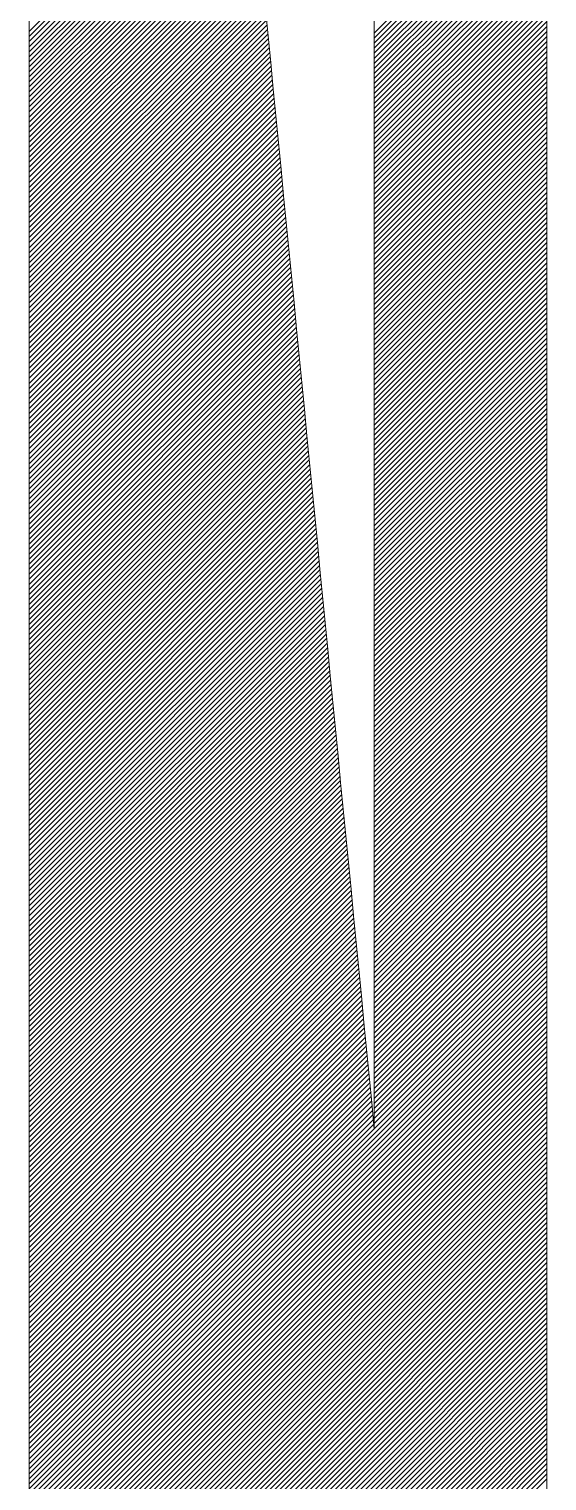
# Model space of a CAD drawing. Header units: inches. Extents: x 35 to 2894, y 23 to 617.
# Drawn here: x 2862.04 to 2864.95, y 130.03 to 138.21 of the extents above; entities that cross this region are included whole.
import ezdxf

# ---------------------------------------------------------------- set-up
doc = ezdxf.new("R2010")
doc.units = ezdxf.units.IN
doc.header["$MEASUREMENT"] = 0
doc.layers.add('ONDOCS', color=7, linetype='Continuous', lineweight=0)

msp = doc.modelspace()

# ---------------------------------------------------------------- linework, layer by layer
at = {"layer": 'ONDOCS', "color": 7, "linetype": 'Continuous', "lineweight": 0, "ltscale": 100}
for p, q in [((2862.0403, 138.1915), (2863.2646, 139.4158)), ((2862.0403, 138.1632), (2863.2671, 139.39)), ((2862.0403, 138.1349), (2863.2696, 139.3642)), ((2862.0403, 138.1066), (2863.2721, 139.3384)), ((2862.0403, 138.0783), (2863.2746, 139.3126)), ((2862.0403, 138.05), (2863.2771, 139.2868)), ((2862.0403, 138.0217), (2863.2796, 139.261)), ((2862.0403, 137.9934), (2863.2821, 139.2352)), ((2862.0403, 137.9651), (2863.2846, 139.2095)), ((2862.0403, 137.9368), (2863.2871, 139.1837)), ((2862.0403, 137.9085), (2863.2896, 139.1579)), ((2863.9834, 138.1822), (2864.955, 139.1538)), ((2862.0403, 137.8802), (2863.2921, 139.1321)), ((2862.0403, 137.8519), (2863.2946, 139.1063)), ((2862.0403, 137.8237), (2863.2971, 139.0805)), ((2863.9834, 138.154), (2864.955, 139.1255)), ((2863.9834, 138.1257), (2864.955, 139.0972)), ((2863.9834, 138.0974), (2864.955, 139.0689)), ((2862.0403, 137.7954), (2863.2996, 139.0547)), ((2862.0403, 137.7671), (2863.3021, 139.0289)), ((2862.0403, 137.7388), (2863.3046, 139.0031)), ((2863.9834, 138.0691), (2864.955, 139.0406)), ((2863.9834, 138.0408), (2864.955, 139.0123)), ((2862.0403, 137.7105), (2863.3071, 138.9773)), ((2862.0403, 137.6822), (2863.3096, 138.9515)), ((2862.0403, 137.6539), (2863.3121, 138.9257)), ((2863.9834, 138.0125), (2864.955, 138.984)), ((2863.9834, 137.9842), (2864.955, 138.9557)), ((2863.9834, 137.9559), (2864.955, 138.9275)), ((2862.0403, 137.6256), (2863.3146, 138.9)), ((2862.0403, 137.5973), (2863.3171, 138.8742)), ((2862.0403, 137.569), (2863.3196, 138.8484)), ((2862.0403, 137.5407), (2863.3222, 138.8226)), ((2863.9834, 137.9276), (2864.955, 138.8992)), ((2863.9834, 137.8993), (2864.955, 138.8709)), ((2863.9834, 137.871), (2864.955, 138.8426)), ((2862.0403, 137.5124), (2863.3247, 138.7968)), ((2862.0403, 137.4841), (2863.3272, 138.771)), ((2862.0403, 137.4558), (2863.3297, 138.7452)), ((2863.9834, 137.8427), (2864.955, 138.8143)), ((2863.9834, 137.8144), (2864.955, 138.786)), ((2863.9834, 137.7861), (2864.955, 138.7577)), ((2862.0403, 137.4275), (2863.3322, 138.7194)), ((2862.0403, 137.3992), (2863.3347, 138.6936)), ((2862.0403, 137.3709), (2863.3372, 138.6678)), ((2863.9834, 137.7578), (2864.955, 138.7294)), ((2863.9834, 137.7295), (2864.955, 138.7011)), ((2863.9834, 137.7012), (2864.955, 138.6728)), ((2862.0403, 137.3426), (2863.3397, 138.642)), ((2862.0403, 137.3143), (2863.3422, 138.6163)), ((2862.0403, 137.286), (2863.3447, 138.5905)), ((2863.9834, 137.6729), (2864.955, 138.6445)), ((2863.9834, 137.6446), (2864.955, 138.6162)), ((2863.9834, 137.6163), (2864.955, 138.5879)), ((2862.0403, 137.2577), (2863.3472, 138.5647)), ((2862.0403, 137.2295), (2863.3497, 138.5389)), ((2862.0403, 137.2012), (2863.3522, 138.5131)), ((2863.9834, 137.5881), (2864.955, 138.5596)), ((2863.9834, 137.5598), (2864.955, 138.5313)), ((2863.9834, 137.5315), (2864.955, 138.503)), ((2862.0403, 137.1729), (2863.3547, 138.4873)), ((2862.0403, 137.1446), (2863.3572, 138.4615)), ((2862.0403, 137.1163), (2863.3597, 138.4357)), ((2863.9834, 137.5032), (2864.955, 138.4747)), ((2863.9834, 137.4749), (2864.955, 138.4464)), ((2863.9834, 137.4466), (2864.955, 138.4181)), ((2862.0403, 137.088), (2863.3622, 138.4099)), ((2862.0403, 137.0597), (2863.3647, 138.3841)), ((2862.0403, 137.0314), (2863.3672, 138.3583)), ((2862.0403, 137.0031), (2863.3697, 138.3325)), ((2863.9834, 137.4183), (2864.955, 138.3898)), ((2863.9834, 137.39), (2864.955, 138.3615)), ((2863.9834, 137.3617), (2864.955, 138.3333)), ((2862.0403, 136.9748), (2863.3722, 138.3068)), ((2862.0403, 136.9465), (2863.3747, 138.281)), ((2862.0403, 136.9182), (2863.3772, 138.2552)), ((2863.9834, 137.3334), (2864.955, 138.305)), ((2863.9834, 137.3051), (2864.955, 138.2767)), ((2862.0403, 136.8899), (2863.3797, 138.2294)), ((2862.0403, 136.8616), (2863.3822, 138.2036)), ((2862.0403, 136.8333), (2863.3847, 138.1778)), ((2863.9834, 137.2768), (2864.955, 138.2484)), ((2863.9834, 137.2485), (2864.955, 138.2201)), ((2863.9834, 137.2202), (2864.955, 138.1918)), ((2862.0403, 136.805), (2863.3872, 138.152)), ((2862.0403, 136.7767), (2863.3898, 138.1262)), ((2862.0403, 136.7484), (2863.3923, 138.1004)), ((2863.9834, 137.1919), (2864.955, 138.1635)), ((2863.9834, 137.1636), (2864.955, 138.1352)), ((2863.9834, 137.1353), (2864.955, 138.1069)), ((2862.0403, 136.7201), (2863.3948, 138.0746)), ((2862.0403, 136.6918), (2863.3973, 138.0488)), ((2862.0403, 136.6636), (2863.3998, 138.023)), ((2863.9834, 137.107), (2864.955, 138.0786)), ((2863.9834, 137.0787), (2864.955, 138.0503)), ((2863.9834, 137.0504), (2864.955, 138.022)), ((2862.0403, 136.6353), (2863.4023, 137.9973)), ((2862.0403, 136.607), (2863.4048, 137.9715)), ((2862.0403, 136.5787), (2863.4073, 137.9457)), ((2863.9834, 137.0222), (2864.955, 137.9937)), ((2863.9834, 136.9939), (2864.955, 137.9654)), ((2863.9834, 136.9656), (2864.955, 137.9371)), ((2862.0403, 136.5504), (2863.4098, 137.9199)), ((2862.0403, 136.5221), (2863.4123, 137.8941)), ((2862.0403, 136.4938), (2863.4148, 137.8683)), ((2862.0403, 136.4655), (2863.4173, 137.8425)), ((2863.9834, 136.9373), (2864.955, 137.9088)), ((2863.9834, 136.909), (2864.955, 137.8805)), ((2863.9834, 136.8807), (2864.955, 137.8522)), ((2862.0403, 136.4372), (2863.4198, 137.8167)), ((2862.0403, 136.4089), (2863.4223, 137.7909)), ((2862.0403, 136.3806), (2863.4248, 137.7651)), ((2863.9834, 136.8524), (2864.955, 137.8239)), ((2863.9834, 136.8241), (2864.955, 137.7956)), ((2863.9834, 136.7958), (2864.955, 137.7674)), ((2862.0403, 136.3523), (2863.4273, 137.7393)), ((2862.0403, 136.324), (2863.4298, 137.7136)), ((2862.0403, 136.2957), (2863.4323, 137.6878)), ((2863.9834, 136.7675), (2864.955, 137.7391)), ((2863.9834, 136.7392), (2864.955, 137.7108)), ((2863.9834, 136.7109), (2864.955, 137.6825)), ((2862.0403, 136.2674), (2863.4348, 137.662)), ((2862.0403, 136.2391), (2863.4373, 137.6362)), ((2862.0403, 136.2108), (2863.4398, 137.6104)), ((2863.9834, 136.6826), (2864.955, 137.6542)), ((2863.9834, 136.6543), (2864.955, 137.6259)), ((2863.9834, 136.626), (2864.955, 137.5976)), ((2862.0403, 136.1825), (2863.4423, 137.5846)), ((2862.0403, 136.1542), (2863.4448, 137.5588)), ((2862.0403, 136.1259), (2863.4473, 137.533)), ((2863.9834, 136.5977), (2864.955, 137.5693)), ((2863.9834, 136.5694), (2864.955, 137.541)), ((2862.0403, 136.0977), (2863.4498, 137.5072)), ((2862.0403, 136.0694), (2863.4523, 137.4814)), ((2862.0403, 136.0411), (2863.4548, 137.4556)), ((2863.9834, 136.5411), (2864.955, 137.5127)), ((2863.9834, 136.5128), (2864.955, 137.4844)), ((2863.9834, 136.4845), (2864.955, 137.4561)), ((2862.0403, 136.0128), (2863.4573, 137.4298)), ((2862.0403, 135.9845), (2863.4599, 137.4041)), ((2862.0403, 135.9562), (2863.4624, 137.3783)), ((2862.0403, 135.9279), (2863.4649, 137.3525)), ((2863.9834, 136.4563), (2864.955, 137.4278)), ((2863.9834, 136.428), (2864.955, 137.3995)), ((2863.9834, 136.3997), (2864.955, 137.3712)), ((2862.0403, 135.8996), (2863.4674, 137.3267)), ((2862.0403, 135.8713), (2863.4699, 137.3009)), ((2862.0403, 135.843), (2863.4724, 137.2751)), ((2863.9834, 136.3714), (2864.955, 137.3429)), ((2863.9834, 136.3431), (2864.955, 137.3146)), ((2863.9834, 136.3148), (2864.955, 137.2863)), ((2862.0403, 135.8147), (2863.4749, 137.2493)), ((2862.0403, 135.7864), (2863.4774, 137.2235)), ((2862.0403, 135.7581), (2863.4799, 137.1977)), ((2863.9834, 136.2865), (2864.955, 137.258)), ((2863.9834, 136.2582), (2864.955, 137.2297)), ((2863.9834, 136.2299), (2864.955, 137.2015)), ((2862.0403, 135.7298), (2863.4824, 137.1719)), ((2862.0403, 135.7015), (2863.4849, 137.1461)), ((2862.0403, 135.6732), (2863.4874, 137.1204)), ((2863.9834, 136.2016), (2864.955, 137.1732)), ((2863.9834, 136.1733), (2864.955, 137.1449)), ((2863.9834, 136.145), (2864.955, 137.1166)), ((2862.0403, 135.6449), (2863.4899, 137.0946)), ((2862.0403, 135.6166), (2863.4924, 137.0688)), ((2862.0403, 135.5883), (2863.4949, 137.043)), ((2863.9834, 136.1167), (2864.955, 137.0883)), ((2863.9834, 136.0884), (2864.955, 137.06)), ((2863.9834, 136.0601), (2864.955, 137.0317)), ((2862.0403, 135.56), (2863.4974, 137.0172)), ((2862.0403, 135.5318), (2863.4999, 136.9914)), ((2862.0403, 135.5035), (2863.5024, 136.9656)), ((2863.9834, 136.0318), (2864.955, 137.0034)), ((2863.9834, 136.0035), (2864.955, 136.9751)), ((2863.9834, 135.9752), (2864.955, 136.9468)), ((2862.0403, 135.4752), (2863.5049, 136.9398)), ((2862.0403, 135.4469), (2863.5074, 136.914)), ((2862.0403, 135.4186), (2863.5099, 136.8882)), ((2862.0403, 135.3903), (2863.5124, 136.8624)), ((2863.9834, 135.9469), (2864.955, 136.9185)), ((2863.9834, 135.9186), (2864.955, 136.8902)), ((2863.9834, 135.8903), (2864.955, 136.8619)), ((2862.0403, 135.362), (2863.5149, 136.8366)), ((2862.0403, 135.3337), (2863.5174, 136.8109)), ((2862.0403, 135.3054), (2863.5199, 136.7851)), ((2863.9834, 135.8621), (2864.955, 136.8336)), ((2863.9834, 135.8338), (2864.955, 136.8053)), ((2862.0403, 135.2771), (2863.5224, 136.7593)), ((2862.0403, 135.2488), (2863.5249, 136.7335)), ((2862.0403, 135.2205), (2863.5275, 136.7077)), ((2863.9834, 135.8055), (2864.955, 136.777)), ((2863.9834, 135.7772), (2864.955, 136.7487)), ((2863.9834, 135.7489), (2864.955, 136.7204)), ((2862.0403, 135.1922), (2863.53, 136.6819)), ((2862.0403, 135.1639), (2863.5325, 136.6561)), ((2862.0403, 135.1356), (2863.535, 136.6303)), ((2863.9834, 135.7206), (2864.955, 136.6921)), ((2863.9834, 135.6923), (2864.955, 136.6638)), ((2863.9834, 135.664), (2864.955, 136.6356)), ((2862.0403, 135.1073), (2863.5375, 136.6045)), ((2862.0403, 135.079), (2863.54, 136.5787)), ((2862.0403, 135.0507), (2863.5425, 136.5529)), ((2863.9834, 135.6357), (2864.955, 136.6073)), ((2863.9834, 135.6074), (2864.955, 136.579)), ((2863.9834, 135.5791), (2864.955, 136.5507)), ((2862.0403, 135.0224), (2863.545, 136.5271)), ((2862.0403, 134.9941), (2863.5475, 136.5014)), ((2862.0403, 134.9658), (2863.55, 136.4756)), ((2863.9834, 135.5508), (2864.955, 136.5224)), ((2863.9834, 135.5225), (2864.955, 136.4941)), ((2863.9834, 135.4942), (2864.955, 136.4658)), ((2862.0403, 134.9376), (2863.5525, 136.4498)), ((2862.0403, 134.9093), (2863.555, 136.424)), ((2862.0403, 134.881), (2863.5575, 136.3982)), ((2862.0403, 134.8527), (2863.56, 136.3724)), ((2863.9834, 135.4659), (2864.955, 136.4375)), ((2863.9834, 135.4376), (2864.955, 136.4092)), ((2863.9834, 135.4093), (2864.955, 136.3809)), ((2862.0403, 134.8244), (2863.5625, 136.3466)), ((2862.0403, 134.7961), (2863.565, 136.3208)), ((2862.0403, 134.7678), (2863.5675, 136.295)), ((2863.9834, 135.381), (2864.955, 136.3526)), ((2863.9834, 135.3527), (2864.955, 136.3243)), ((2863.9834, 135.3244), (2864.955, 136.296)), ((2862.0403, 134.7395), (2863.57, 136.2692)), ((2862.0403, 134.7112), (2863.5725, 136.2434)), ((2862.0403, 134.6829), (2863.575, 136.2177)), ((2863.9834, 135.2962), (2864.955, 136.2677)), ((2863.9834, 135.2679), (2864.955, 136.2394)), ((2863.9834, 135.2396), (2864.955, 136.2111)), ((2862.0403, 134.6546), (2863.5775, 136.1919)), ((2862.0403, 134.6263), (2863.58, 136.1661)), ((2862.0403, 134.598), (2863.5825, 136.1403)), ((2863.9834, 135.2113), (2864.955, 136.1828)), ((2863.9834, 135.183), (2864.955, 136.1545)), ((2863.9834, 135.1547), (2864.955, 136.1262)), ((2862.0403, 134.5697), (2863.585, 136.1145)), ((2862.0403, 134.5414), (2863.5875, 136.0887)), ((2862.0403, 134.5131), (2863.59, 136.0629)), ((2863.9834, 135.1264), (2864.955, 136.0979)), ((2863.9834, 135.0981), (2864.955, 136.0696)), ((2862.0403, 134.4848), (2863.5925, 136.0371)), ((2862.0403, 134.4565), (2863.5951, 136.0113)), ((2862.0403, 134.4282), (2863.5976, 135.9855)), ((2863.9834, 135.0698), (2864.955, 136.0414)), ((2863.9834, 135.0415), (2864.955, 136.0131)), ((2863.9834, 135.0132), (2864.955, 135.9848)), ((2862.0403, 134.3999), (2863.6001, 135.9597)), ((2862.0403, 134.3717), (2863.6026, 135.9339)), ((2862.0403, 134.3434), (2863.6051, 135.9082)), ((2862.0403, 134.3151), (2863.6076, 135.8824)), ((2863.9834, 134.9849), (2864.955, 135.9565)), ((2863.9834, 134.9566), (2864.955, 135.9282)), ((2863.9834, 134.9283), (2864.955, 135.8999)), ((2862.0403, 134.2868), (2863.6101, 135.8566)), ((2862.0403, 134.2585), (2863.6126, 135.8308)), ((2862.0403, 134.2302), (2863.6151, 135.805)), ((2863.9834, 134.9), (2864.955, 135.8716)), ((2863.9834, 134.8717), (2864.955, 135.8433)), ((2863.9834, 134.8434), (2864.955, 135.815)), ((2862.0403, 134.2019), (2863.6176, 135.7792)), ((2862.0403, 134.1736), (2863.6201, 135.7534)), ((2862.0403, 134.1453), (2863.6226, 135.7276)), ((2863.9834, 134.8151), (2864.955, 135.7867)), ((2863.9834, 134.7868), (2864.955, 135.7584)), ((2863.9834, 134.7585), (2864.955, 135.7301)), ((2862.0403, 134.117), (2863.6251, 135.7018)), ((2862.0403, 134.0887), (2863.6276, 135.676)), ((2862.0403, 134.0604), (2863.6301, 135.6502)), ((2863.9834, 134.7303), (2864.955, 135.7018)), ((2863.9834, 134.702), (2864.955, 135.6735)), ((2863.9834, 134.6737), (2864.955, 135.6452)), ((2862.0403, 134.0321), (2863.6326, 135.6244)), ((2862.0403, 134.0038), (2863.6351, 135.5987)), ((2862.0403, 133.9755), (2863.6376, 135.5729)), ((2863.9834, 134.6454), (2864.955, 135.6169)), ((2863.9834, 134.6171), (2864.955, 135.5886)), ((2863.9834, 134.5888), (2864.955, 135.5603)), ((2862.0403, 133.9472), (2863.6401, 135.5471)), ((2862.0403, 133.9189), (2863.6426, 135.5213)), ((2862.0403, 133.8906), (2863.6451, 135.4955)), ((2863.9834, 134.5605), (2864.955, 135.532)), ((2863.9834, 134.5322), (2864.955, 135.5037)), ((2863.9834, 134.5039), (2864.955, 135.4755)), ((2862.0403, 133.8623), (2863.6476, 135.4697)), ((2862.0403, 133.834), (2863.6501, 135.4439)), ((2862.0403, 133.8058), (2863.6526, 135.4181)), ((2862.0403, 133.7775), (2863.6551, 135.3923)), ((2863.9834, 134.4756), (2864.955, 135.4472)), ((2863.9834, 134.4473), (2864.955, 135.4189)), ((2863.9834, 134.419), (2864.955, 135.3906)), ((2862.0403, 133.7492), (2863.6576, 135.3665)), ((2862.0403, 133.7209), (2863.6601, 135.3407)), ((2862.0403, 133.6926), (2863.6626, 135.315)), ((2863.9834, 134.3907), (2864.955, 135.3623)), ((2863.9834, 134.3624), (2864.955, 135.334)), ((2862.0403, 133.6643), (2863.6652, 135.2892)), ((2862.0403, 133.636), (2863.6677, 135.2634)), ((2862.0403, 133.6077), (2863.6702, 135.2376)), ((2863.9834, 134.3341), (2864.955, 135.3057)), ((2863.9834, 134.3058), (2864.955, 135.2774)), ((2863.9834, 134.2775), (2864.955, 135.2491)), ((2862.0403, 133.5794), (2863.6727, 135.2118)), ((2862.0403, 133.5511), (2863.6752, 135.186)), ((2862.0403, 133.5228), (2863.6777, 135.1602)), ((2863.9834, 134.2492), (2864.955, 135.2208)), ((2863.9834, 134.2209), (2864.955, 135.1925)), ((2863.9834, 134.1926), (2864.955, 135.1642)), ((2862.0403, 133.4945), (2863.6802, 135.1344)), ((2862.0403, 133.4662), (2863.6827, 135.1086)), ((2862.0403, 133.4379), (2863.6852, 135.0828)), ((2863.9834, 134.1644), (2864.955, 135.1359)), ((2863.9834, 134.1361), (2864.955, 135.1076)), ((2863.9834, 134.1078), (2864.955, 135.0793)), ((2862.0403, 133.4096), (2863.6877, 135.057)), ((2862.0403, 133.3813), (2863.6902, 135.0312)), ((2862.0403, 133.353), (2863.6927, 135.0055)), ((2863.9834, 134.0795), (2864.955, 135.051)), ((2863.9834, 134.0512), (2864.955, 135.0227)), ((2863.9834, 134.0229), (2864.955, 134.9944)), ((2862.0403, 133.3247), (2863.6952, 134.9797)), ((2862.0403, 133.2964), (2863.6977, 134.9539)), ((2862.0403, 133.2681), (2863.7002, 134.9281)), ((2862.0403, 133.2399), (2863.7027, 134.9023)), ((2863.9834, 133.9946), (2864.955, 134.9661)), ((2863.9834, 133.9663), (2864.955, 134.9378)), ((2863.9834, 133.938), (2864.955, 134.9096)), ((2862.0403, 133.2116), (2863.7052, 134.8765)), ((2862.0403, 133.1833), (2863.7077, 134.8507)), ((2862.0403, 133.155), (2863.7102, 134.8249)), ((2863.9834, 133.9097), (2864.955, 134.8813)), ((2863.9834, 133.8814), (2864.955, 134.853)), ((2863.9834, 133.8531), (2864.955, 134.8247)), ((2862.0403, 133.1267), (2863.7127, 134.7991)), ((2862.0403, 133.0984), (2863.7152, 134.7733)), ((2862.0403, 133.0701), (2863.7177, 134.7475)), ((2863.9834, 133.8248), (2864.955, 134.7964)), ((2863.9834, 133.7965), (2864.955, 134.7681)), ((2863.9834, 133.7682), (2864.955, 134.7398)), ((2862.0403, 133.0418), (2863.7202, 134.7217)), ((2862.0403, 133.0135), (2863.7227, 134.696)), ((2862.0403, 132.9852), (2863.7252, 134.6702)), ((2863.9834, 133.7399), (2864.955, 134.7115)), ((2863.9834, 133.7116), (2864.955, 134.6832)), ((2863.9834, 133.6833), (2864.955, 134.6549)), ((2862.0403, 132.9569), (2863.7277, 134.6444)), ((2862.0403, 132.9286), (2863.7302, 134.6186)), ((2862.0403, 132.9003), (2863.7328, 134.5928)), ((2863.9834, 133.655), (2864.955, 134.6266)), ((2863.9834, 133.6267), (2864.955, 134.5983)), ((2862.0403, 132.872), (2863.7353, 134.567)), ((2862.0403, 132.8437), (2863.7378, 134.5412)), ((2862.0403, 132.8154), (2863.7403, 134.5154)), ((2862.0403, 132.7871), (2863.7428, 134.4896)), ((2863.9834, 133.5984), (2864.955, 134.57)), ((2863.9834, 133.5702), (2864.955, 134.5417)), ((2863.9834, 133.5419), (2864.955, 134.5134)), ((2862.0403, 132.7588), (2863.7453, 134.4638)), ((2862.0403, 132.7305), (2863.7478, 134.438)), ((2862.0403, 132.7022), (2863.7503, 134.4123)), ((2863.9834, 133.5136), (2864.955, 134.4851)), ((2863.9834, 133.4853), (2864.955, 134.4568)), ((2863.9834, 133.457), (2864.955, 134.4285)), ((2862.0403, 132.6739), (2863.7528, 134.3865)), ((2862.0403, 132.6457), (2863.7553, 134.3607)), ((2862.0403, 132.6174), (2863.7578, 134.3349)), ((2863.9834, 133.4287), (2864.955, 134.4002)), ((2863.9834, 133.4004), (2864.955, 134.3719)), ((2863.9834, 133.3721), (2864.955, 134.3437)), ((2862.0403, 132.5891), (2863.7603, 134.3091)), ((2862.0403, 132.5608), (2863.7628, 134.2833)), ((2862.0403, 132.5325), (2863.7653, 134.2575)), ((2863.9834, 133.3438), (2864.955, 134.3154)), ((2863.9834, 133.3155), (2864.955, 134.2871)), ((2863.9834, 133.2872), (2864.955, 134.2588)), ((2862.0403, 132.5042), (2863.7678, 134.2317)), ((2862.0403, 132.4759), (2863.7703, 134.2059)), ((2862.0403, 132.4476), (2863.7728, 134.1801)), ((2863.9834, 133.2589), (2864.955, 134.2305)), ((2863.9834, 133.2306), (2864.955, 134.2022)), ((2863.9834, 133.2023), (2864.955, 134.1739)), ((2862.0403, 132.4193), (2863.7753, 134.1543)), ((2862.0403, 132.391), (2863.7778, 134.1285)), ((2862.0403, 132.3627), (2863.7803, 134.1028)), ((2863.9834, 133.174), (2864.955, 134.1456)), ((2863.9834, 133.1457), (2864.955, 134.1173)), ((2863.9834, 133.1174), (2864.955, 134.089)), ((2862.0403, 132.3344), (2863.7828, 134.077)), ((2862.0403, 132.3061), (2863.7853, 134.0512)), ((2862.0403, 132.2778), (2863.7878, 134.0254)), ((2862.0403, 132.2495), (2863.7903, 133.9996)), ((2863.9834, 133.0891), (2864.955, 134.0607)), ((2863.9834, 133.0608), (2864.955, 134.0324)), ((2863.9834, 133.0325), (2864.955, 134.0041)), ((2862.0403, 132.2212), (2863.7928, 133.9738)), ((2862.0403, 132.1929), (2863.7953, 133.948)), ((2862.0403, 132.1646), (2863.7978, 133.9222)), ((2863.9834, 133.0043), (2864.955, 133.9758)), ((2863.9834, 132.976), (2864.955, 133.9475)), ((2863.9834, 132.9477), (2864.955, 133.9192)), ((2862.0403, 132.1363), (2863.8004, 133.8964)), ((2862.0403, 132.108), (2863.8029, 133.8706)), ((2862.0403, 132.0798), (2863.8054, 133.8448)), ((2863.9834, 132.9194), (2864.955, 133.8909)), ((2863.9834, 132.8911), (2864.955, 133.8626)), ((2862.0403, 132.0515), (2863.8079, 133.8191)), ((2862.0403, 132.0232), (2863.8104, 133.7933)), ((2862.0403, 131.9949), (2863.8129, 133.7675)), ((2863.9834, 132.8628), (2864.955, 133.8343)), ((2863.9834, 132.8345), (2864.955, 133.806)), ((2863.9834, 132.8062), (2864.955, 133.7777)), ((2862.0403, 131.9666), (2863.8154, 133.7417)), ((2862.0403, 131.9383), (2863.8179, 133.7159)), ((2862.0403, 131.91), (2863.8204, 133.6901)), ((2863.9834, 132.7779), (2864.955, 133.7495)), ((2863.9834, 132.7496), (2864.955, 133.7212)), ((2863.9834, 132.7213), (2864.955, 133.6929)), ((2862.0403, 131.8817), (2863.8229, 133.6643)), ((2862.0403, 131.8534), (2863.8254, 133.6385)), ((2862.0403, 131.8251), (2863.8279, 133.6127)), ((2863.9834, 132.693), (2864.955, 133.6646)), ((2863.9834, 132.6647), (2864.955, 133.6363)), ((2863.9834, 132.6364), (2864.955, 133.608)), ((2862.0403, 131.7968), (2863.8304, 133.5869)), ((2862.0403, 131.7685), (2863.8329, 133.5611)), ((2862.0403, 131.7402), (2863.8354, 133.5353)), ((2862.0403, 131.7119), (2863.8379, 133.5096)), ((2863.9834, 132.6081), (2864.955, 133.5797)), ((2863.9834, 132.5798), (2864.955, 133.5514)), ((2863.9834, 132.5515), (2864.955, 133.5231)), ((2862.0403, 131.6836), (2863.8404, 133.4838)), ((2862.0403, 131.6553), (2863.8429, 133.458)), ((2862.0403, 131.627), (2863.8454, 133.4322)), ((2863.9834, 132.5232), (2864.955, 133.4948)), ((2863.9834, 132.4949), (2864.955, 133.4665)), ((2863.9834, 132.4666), (2864.955, 133.4382)), ((2862.0403, 131.5987), (2863.8479, 133.4064)), ((2862.0403, 131.5704), (2863.8504, 133.3806)), ((2862.0403, 131.5421), (2863.8529, 133.3548)), ((2863.9834, 132.4384), (2864.955, 133.4099)), ((2863.9834, 132.4101), (2864.955, 133.3816)), ((2863.9834, 132.3818), (2864.955, 133.3533)), ((2862.0403, 131.5139), (2863.8554, 133.329)), ((2862.0403, 131.4856), (2863.8579, 133.3032)), ((2862.0403, 131.4573), (2863.8604, 133.2774)), ((2863.9834, 132.3535), (2864.955, 133.325)), ((2863.9834, 132.3252), (2864.955, 133.2967)), ((2863.9834, 132.2969), (2864.955, 133.2684)), ((2862.0403, 131.429), (2863.8629, 133.2516)), ((2862.0403, 131.4007), (2863.8654, 133.2258)), ((2862.0403, 131.3724), (2863.8679, 133.2001)), ((2863.9834, 132.2686), (2864.955, 133.2401)), ((2863.9834, 132.2403), (2864.955, 133.2118)), ((2863.9834, 132.212), (2864.955, 133.1836)), ((2862.0403, 131.3441), (2863.8705, 133.1743)), ((2862.0403, 131.3158), (2863.873, 133.1485)), ((2862.0403, 131.2875), (2863.8755, 133.1227)), ((2863.9834, 132.1837), (2864.955, 133.1553)), ((2863.9834, 132.1554), (2864.955, 133.127)), ((2862.0403, 131.2592), (2863.878, 133.0969)), ((2862.0403, 131.2309), (2863.8805, 133.0711)), ((2862.0403, 131.2026), (2863.883, 133.0453)), ((2862.0403, 131.1743), (2863.8855, 133.0195)), ((2863.9834, 132.1271), (2864.955, 133.0987)), ((2863.9834, 132.0988), (2864.955, 133.0704)), ((2863.9834, 132.0705), (2864.955, 133.0421)), ((2862.0403, 131.146), (2863.888, 132.9937)), ((2862.0403, 131.1177), (2863.8905, 132.9679)), ((2862.0403, 130.0425), (2864.955, 132.9572)), ((2862.0403, 131.0894), (2863.893, 132.9421)), ((2863.9834, 132.0422), (2864.955, 133.0138)), ((2863.9834, 132.0139), (2864.955, 132.9855)), ((2862.0403, 130.0142), (2864.955, 132.9289)), ((2862.0403, 131.0611), (2863.8955, 132.9164)), ((2862.0403, 129.9859), (2864.955, 132.9006)), ((2862.0403, 131.0328), (2863.898, 132.8906)), ((2862.0403, 129.9576), (2864.955, 132.8723)), ((2862.0403, 131.0045), (2863.9005, 132.8648)), ((2862.0403, 129.9293), (2864.955, 132.844)), ((2862.0403, 130.9762), (2863.903, 132.839)), ((2862.0403, 129.901), (2864.955, 132.8157)), ((2862.0403, 130.948), (2863.9055, 132.8132)), ((2862.0403, 130.9197), (2863.908, 132.7874)), ((2862.0403, 129.8727), (2864.955, 132.7874)), ((2862.0403, 130.8914), (2863.9105, 132.7616)), ((2862.0403, 129.8444), (2864.955, 132.7591)), ((2862.0403, 130.8631), (2863.913, 132.7358)), ((2862.0403, 129.8161), (2864.955, 132.7308)), ((2862.0403, 130.8348), (2863.9155, 132.71)), ((2862.0403, 129.7879), (2864.955, 132.7025)), ((2862.0403, 130.8065), (2863.918, 132.6842)), ((2862.0403, 129.7596), (2864.955, 132.6742)), ((2862.0403, 130.7782), (2863.9205, 132.6584)), ((2862.0403, 129.7313), (2864.955, 132.6459)), ((2862.0403, 130.7499), (2863.923, 132.6326)), ((2862.0403, 129.703), (2864.955, 132.6177)), ((2862.0403, 130.7216), (2863.9255, 132.6069)), ((2862.0403, 129.6747), (2864.955, 132.5894)), ((2862.0403, 130.6933), (2863.928, 132.5811)), ((2862.0403, 129.6464), (2864.955, 132.5611)), ((2862.0403, 130.665), (2863.9305, 132.5553)), ((2862.0403, 129.6181), (2864.955, 132.5328)), ((2862.0403, 130.6367), (2863.933, 132.5295)), ((2862.0403, 129.5898), (2864.955, 132.5045)), ((2862.0403, 130.6084), (2863.9355, 132.5037)), ((2862.0403, 130.5801), (2863.9381, 132.4779)), ((2862.0403, 129.5615), (2864.955, 132.4762)), ((2862.0403, 130.5518), (2863.9406, 132.4521)), ((2862.0403, 129.5332), (2864.955, 132.4479)), ((2862.0403, 130.5235), (2863.9431, 132.4263)), ((2862.0403, 129.5049), (2864.955, 132.4196)), ((2862.0403, 130.4952), (2863.9456, 132.4005)), ((2862.0403, 129.4766), (2864.955, 132.3913)), ((2862.0403, 130.4669), (2863.9481, 132.3747)), ((2862.0403, 129.4483), (2864.955, 132.363)), ((2862.0403, 130.4386), (2863.9506, 132.3489)), ((2862.0403, 129.42), (2864.955, 132.3347)), ((2862.0403, 130.4103), (2863.9531, 132.3231)), ((2862.0403, 129.3917), (2864.955, 132.3064)), ((2862.0403, 130.382), (2863.9556, 132.2974)), ((2862.0403, 129.3634), (2864.955, 132.2781)), ((2862.0403, 130.3538), (2863.9581, 132.2716)), ((2862.0403, 129.3351), (2864.955, 132.2498)), ((2862.0403, 130.3255), (2863.9606, 132.2458)), ((2862.0403, 129.3068), (2864.955, 132.2215)), ((2862.0403, 130.2972), (2863.9631, 132.22)), ((2862.0403, 130.2689), (2863.9656, 132.1942)), ((2862.0403, 129.2785), (2864.955, 132.1932)), ((2862.0403, 130.2406), (2863.9681, 132.1684)), ((2862.0403, 129.2502), (2864.955, 132.1649)), ((2862.0403, 130.2123), (2863.9706, 132.1426)), ((2862.0403, 129.222), (2864.955, 132.1366)), ((2862.0403, 130.184), (2863.9731, 132.1168)), ((2862.0403, 129.1937), (2864.955, 132.1083)), ((2862.0403, 130.1557), (2863.9756, 132.091)), ((2862.0403, 129.1654), (2864.955, 132.08)), ((2862.0403, 130.1274), (2863.9781, 132.0652)), ((2862.0403, 129.1371), (2864.955, 132.0518)), ((2862.0403, 130.0991), (2863.9806, 132.0394)), ((2862.0403, 129.1088), (2864.955, 132.0235)), ((2862.0403, 130.0708), (2863.9831, 132.0137)), ((2862.0403, 129.0805), (2864.955, 131.9952)), ((2862.0403, 129.0522), (2864.955, 131.9669)), ((2862.0403, 129.0239), (2864.955, 131.9386)), ((2862.0403, 128.9956), (2864.955, 131.9103)), ((2862.0403, 128.9673), (2864.955, 131.882)), ((2862.0403, 128.939), (2864.955, 131.8537)), ((2862.0403, 128.9107), (2864.955, 131.8254)), ((2862.0403, 128.8824), (2864.955, 131.7971)), ((2862.0403, 128.8541), (2864.955, 131.7688)), ((2862.0403, 128.8258), (2864.955, 131.7405)), ((2862.0403, 128.7975), (2864.955, 131.7122)), ((2862.0403, 128.7692), (2864.955, 131.6839)), ((2862.0403, 128.7409), (2864.955, 131.6556)), ((2862.0403, 128.7126), (2864.955, 131.6273)), ((2862.0403, 128.6843), (2864.955, 131.599)), ((2862.0403, 128.6561), (2864.955, 131.5707)), ((2862.0403, 128.6278), (2864.955, 131.5424)), ((2862.0403, 128.5995), (2864.955, 131.5141)), ((2862.0403, 128.5712), (2864.955, 131.4858)), ((2862.0403, 128.5429), (2864.955, 131.4576)), ((2862.0403, 128.5146), (2864.955, 131.4293)), ((2862.0403, 128.4863), (2864.955, 131.401)), ((2862.0403, 128.458), (2864.955, 131.3727)), ((2862.0403, 128.4297), (2864.955, 131.3444)), ((2862.0403, 128.4014), (2864.955, 131.3161)), ((2862.0403, 128.3731), (2864.955, 131.2878)), ((2862.0403, 128.3448), (2864.955, 131.2595)), ((2862.0403, 128.3165), (2864.955, 131.2312)), ((2862.0403, 128.2882), (2864.955, 131.2029)), ((2862.0403, 128.2599), (2864.955, 131.1746)), ((2862.0403, 128.2316), (2864.955, 131.1463)), ((2862.0403, 128.2033), (2864.955, 131.118)), ((2862.0403, 128.175), (2864.955, 131.0897)), ((2862.0403, 128.1467), (2864.955, 131.0614)), ((2862.0403, 128.1184), (2864.955, 131.0331)), ((2862.0403, 128.0901), (2864.955, 131.0048)), ((2862.0403, 128.0619), (2864.955, 130.9765)), ((2862.0403, 128.0336), (2864.955, 130.9482)), ((2862.0403, 128.0053), (2864.955, 130.9199)), ((2862.0403, 127.977), (2864.955, 130.8917)), ((2862.0403, 127.9487), (2864.955, 130.8634)), ((2862.0403, 127.9204), (2864.955, 130.8351)), ((2862.0403, 127.8921), (2864.955, 130.8068)), ((2862.0403, 127.8638), (2864.955, 130.7785)), ((2862.0403, 127.8355), (2864.955, 130.7502)), ((2862.0403, 127.8072), (2864.955, 130.7219)), ((2862.0403, 127.7789), (2864.955, 130.6936)), ((2862.0403, 127.7506), (2864.955, 130.6653)), ((2862.0403, 127.7223), (2864.955, 130.637)), ((2862.0403, 127.694), (2864.955, 130.6087)), ((2862.0403, 127.6657), (2864.955, 130.5804)), ((2862.0403, 127.6374), (2864.955, 130.5521)), ((2862.0403, 127.6091), (2864.955, 130.5238)), ((2862.0403, 127.5808), (2864.955, 130.4955)), ((2862.0403, 127.5525), (2864.955, 130.4672)), ((2862.0403, 127.5242), (2864.955, 130.4389)), ((2862.0403, 127.496), (2864.955, 130.4106)), ((2862.0403, 127.4677), (2864.955, 130.3823)), ((2862.0403, 127.4394), (2864.955, 130.354)), ((2862.0403, 127.4111), (2864.955, 130.3258)), ((2862.0403, 127.3828), (2864.955, 130.2975)), ((2862.0403, 127.3545), (2864.955, 130.2692)), ((2862.0403, 127.3262), (2864.955, 130.2409)), ((2862.0403, 127.2979), (2864.955, 130.2126)), ((2862.0403, 127.2696), (2864.955, 130.1843)), ((2862.0403, 127.2413), (2864.955, 130.156)), ((2862.0403, 127.213), (2864.955, 130.1277)), ((2862.0403, 127.1847), (2864.955, 130.0994)), ((2862.0403, 127.1564), (2864.955, 130.0711)), ((2862.0403, 127.1281), (2864.955, 130.0428))]:
    msp.add_line(p, q, dxfattribs=at)
for points, knots in [([(2863.0432, 127.5119), (2863.0432, 127.5119), (2863.0432, 127.5119), (2863.0432, 124.206), (2863.0432, 120.9), (2863.0432, 117.5941), (2862.7089, 117.5941), (2862.3746, 117.5941), (2862.0403, 117.5941), (2862.0403, 125.458), (2862.0403, 133.3219), (2862.0403, 141.1858), (2862.2208, 141.271), (2862.3984, 141.3632), (2862.5818, 141.4415), (2862.7356, 141.5071), (2862.8943, 141.5611), (2863.0505, 141.6209), (2863.3615, 138.4175), (2863.6724, 135.2142), (2863.9834, 132.0108), (2863.9834, 135.3147), (2863.9834, 138.6185), (2863.9834, 141.9223), (2864.1623, 141.9704), (2864.3394, 142.0266), (2864.5202, 142.0664), (2864.6637, 142.098), (2864.81, 142.1166), (2864.955, 142.1417), (2864.955, 133.9592), (2864.955, 125.7766), (2864.955, 117.5941), (2864.6311, 117.5941), (2864.3072, 117.5941), (2863.9834, 117.5941), (2863.67, 120.9), (2863.3566, 124.206), (2863.0432, 127.5119)], [0, 0, 0, 0, 0.011905, 0.02381, 0.047619, 0.047619, 0.047619, 0.095238, 0.095238, 0.095238, 0.142857, 0.142857, 0.142857, 0.220586, 0.220586, 0.220586, 0.285714, 0.285714, 0.285714, 0.428571, 0.428571, 0.428571, 0.571429, 0.571429, 0.571429, 0.651061, 0.651061, 0.651061, 0.714286, 0.714286, 0.714286, 0.785714, 0.785714, 0.785714, 0.857143, 0.857143, 0.857143, 1, 1, 1, 1]), ([(2863.0432, 127.5119), (2863.0432, 124.206), (2863.0432, 120.9), (2863.0432, 117.5941), (2862.7089, 117.5941), (2862.3746, 117.5941), (2862.0403, 117.5941), (2862.0403, 125.458), (2862.0403, 133.3219), (2862.0403, 141.1858), (2862.2208, 141.271), (2862.3984, 141.3632), (2862.5818, 141.4415), (2862.7356, 141.5071), (2862.8943, 141.5611), (2863.0505, 141.6209)], [0, 0, 0, 0, 0.166667, 0.166667, 0.166667, 0.333333, 0.333333, 0.333333, 0.5, 0.5, 0.5, 0.772052, 0.772052, 0.772052, 1, 1, 1, 1])]:
    msp.add_open_spline(points, degree=3, knots=knots, dxfattribs=at)

doc.saveas('drawing.dxf')
